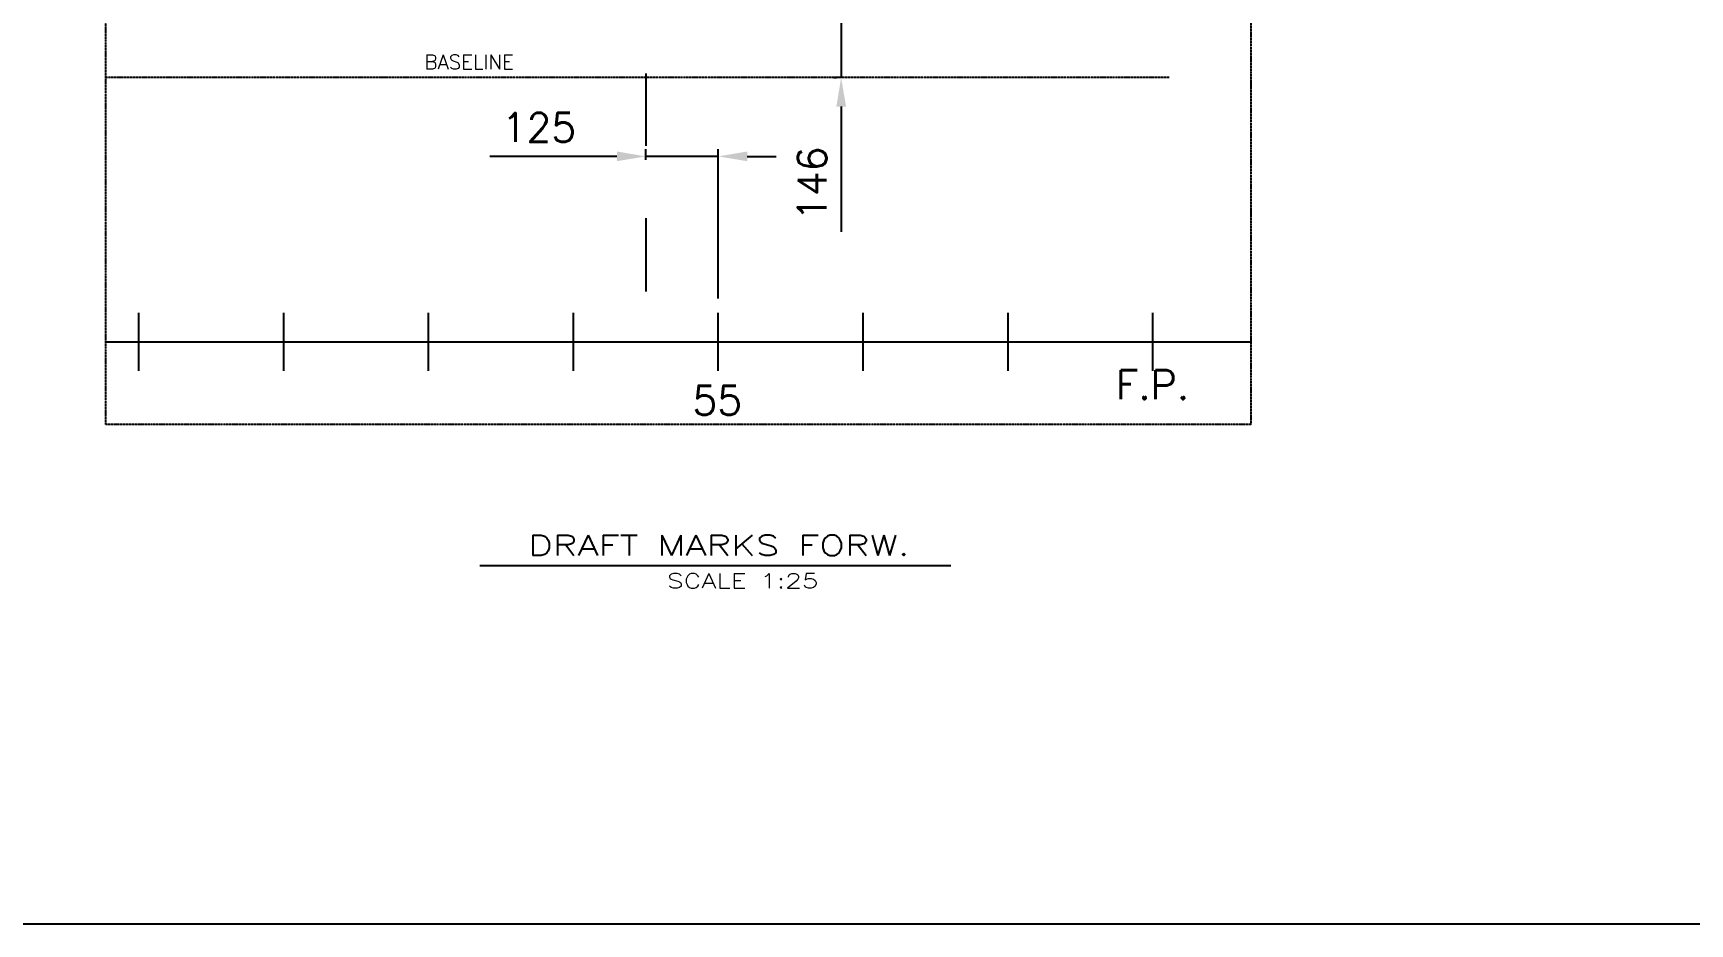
# Model space of a CAD drawing. Extents: x -79364 to 3230, y 28528 to 72157.
# Drawn here: x -46222 to -34786, y 29195 to 35349 of the extents above; entities that cross this region are included whole.
import ezdxf
from ezdxf.enums import TextEntityAlignment as Align

# ---------------------------------------------------------------- set-up
doc = ezdxf.new("R2010")
doc.units = 0
doc.header["$LTSCALE"] = 500
doc.linetypes.add('CENTER', pattern=[7, 4, -1, 1, -1])
doc.linetypes.add('PHANTOM', pattern=[2.1, 1.25, -0.2, 0.125, -0.2, 0.125, -0.2])
doc.layers.get('DEFPOINTS').update_dxf_attribs({"linetype": 'CONTINUOUS'})
doc.layers.add('AM_5', color=1, linetype='CONTINUOUS', lineweight=25)
for name, color, linetype in [('S0CE1', 1, 'CENTER'), ('S0CO1', 1, 'CONTINUOUS'), ('S0DIM', 2, 'CONTINUOUS'), ('S0PH1', 1, 'PHANTOM'), ('S0TX2', 2, 'CONTINUOUS'), ('XREF', 252, 'CONTINUOUS')]:
    doc.layers.add(name, color=color, linetype=linetype)
doc.styles.add('ROMANS', font='romans.shx', dxfattribs={"height": 200})
doc.dimstyles.new('ORGINAL$0', dxfattribs={"dimscale": 50, "dimtxt": 2, "dimasz": 2, "dimexe": 0.5, "dimexo": 1, "dimgap": 1, "dimtad": 1, "dimdec": 0, "dimdsep": 46, "dimtxsty": 'ROMANS', "dimcen": 0, "dimclrd": 1, "dimclre": 1, "dimclrt": 2, "dimadec": 0, "dimazin": 0, "dimtfac": 1, "dimtdec": 0, "dimtmove": 0, "dimatfit": 3, "dimfxl": 1, "dimtvp": 100, "dimtolj": 1, "dimarcsym": 0})

# ---------------------------------------------------------------- blocks, each defined once
blk = doc.blocks.new('*D60')
at = {"layer": 'DEFPOINTS', "color": 0, "transparency": 16777216}
for p in [(-41993, 34497), (-41993, 34373), (-41493, 33416)]:
    blk.add_point(p, dxfattribs=at)
at = {"layer": 'S0CO1', "color": 1, "lineweight": -2, "transparency": 16777216}
for p, q in [((-41993, 34473), (-41993, 34547)), ((-41493, 33516), (-41493, 34547)), ((-42193, 34497), (-43069, 34497)), ((-41493, 34497), (-41993, 34497)), ((-41293, 34497), (-41093, 34497))]:
    blk.add_line(p, q, dxfattribs=at)
at = {"layer": 'S0CO1', "color": 1, "transparency": 16777216}
for points in [[(-42193, 34531), (-42193, 34464), (-41993, 34497)], [(-41293, 34531), (-41293, 34464), (-41493, 34497)]]:
    blk.add_solid(points, dxfattribs=at)
at = {"layer": 'S0CO1', "color": 2, "transparency": 16777216, "insert": (-42731, 34697), "char_height": 200, "attachment_point": 5, "style": 'ROMANS'}
blk.add_mtext('\\A1;125', dxfattribs=at)
blk = doc.blocks.new('*D66')
at = {"layer": 'AM_5', "color": 1, "lineweight": -2, "transparency": 16777216}
for p, q in [((-40645, 35827), (-40645, 36027)), ((-41893, 35627), (-40595, 35627)), ((-40645, 35627), (-40645, 35041)), ((-40678, 35041), (-40695, 35041)), ((-40645, 34841), (-40645, 33975))]:
    blk.add_line(p, q, dxfattribs=at)
at = {"layer": 'AM_5', "color": 1, "transparency": 16777216}
for points in [[(-40678, 35827), (-40611, 35827), (-40645, 35627)], [(-40678, 34841), (-40611, 34841), (-40645, 35041)]]:
    blk.add_solid(points, dxfattribs=at)
at = {"layer": 'DEFPOINTS', "color": 0, "transparency": 16777216}
for p in [(-41993, 35627), (-40645, 35041), (-40578, 35041)]:
    blk.add_point(p, dxfattribs=at)
at = {"layer": 'AM_5', "color": 2, "transparency": 16777216, "insert": (-40845, 34308), "char_height": 200, "attachment_point": 5, "rotation": 90, "style": 'ROMANS'}
blk.add_mtext('\\A1;146', dxfattribs=at)

msp = doc.modelspace()

# ---------------------------------------------------------------- linework, layer by layer
at = {"layer": 'S0CE1', "color": 0}
msp.add_line((-41993.027, 44569.929), (-41993.027, 33564.765), dxfattribs=at)
at = {"layer": 'S0CO1', "color": 6}
msp.add_line((-78365.318, 29194.713), (2296.963, 29194.713), dxfattribs=at)
at = {"layer": 'S0PH1', "color": 0, "ltscale": 0.02}
msp.add_line((-38380.815, 35041.384), (-45720.461, 35041.384), dxfattribs=at)
msp.add_lwpolyline([(-45720.461, 44868.897), (-37818.091, 44868.897), (-37818.091, 32645.713), (-45720.461, 32645.713)], close=True, dxfattribs=at)
at = {"layer": 'S0TX2', "color": 0}
msp.add_line((-39888.335, 31669.569), (-43138.779, 31669.569), dxfattribs=at)
at = {"layer": 'XREF', "color": 0}
for p, q in [((-45493.027, 33016.45), (-45493.027, 33416.45)), ((-44493.027, 33016.45), (-44493.027, 33416.45)), ((-43493.027, 33016.45), (-43493.027, 33416.45)), ((-42493.027, 33016.45), (-42493.027, 33416.45)), ((-41493.027, 33016.45), (-41493.027, 33416.45)), ((-40493.027, 33016.45), (-40493.027, 33416.45)), ((-39493.027, 33016.45), (-39493.027, 33416.45)), ((-38493.027, 33016.45), (-38493.027, 33416.45)), ((-45720.461, 33216.45), (-37818.091, 33216.45))]:
    msp.add_line(p, q, dxfattribs=at)

# ---------------------------------------------------------------- texts
at = {"layer": 'S0CO1', "color": 0, "style": 'ROMANS'}
for s, height, p in [('BASELINE', 100, (-43521.011, 35099.678)), ('F.P.', 200, (-38748.34, 32819.414)), ('55', 200, (-41671.059, 32712.051))]:
    msp.add_text(s, height=height, dxfattribs=at).set_placement(p)
at = {"layer": 'S0DIM', "color": 0, "style": 'ROMANS', "width": 1.35}
msp.add_text('SCALE 1:25', height=100, dxfattribs=at).set_placement((-41847.314, 31514.764))
at = {"layer": 'S0TX2', "color": 0, "style": 'ROMANS', "width": 1.35}
msp.add_text('DRAFT MARKS FORW.', height=140, dxfattribs=at).set_placement((-41488.904, 31809.281), align=Align.MIDDLE)

# ---------------------------------------------------------------- dimensions: what is measured, and where the dimension line sits
at = {"layer": 'AM_5', "color": 0}
dim = msp.add_linear_dim(base=(-40644.596, 35041.384), p1=(-41993.027, 35627.018), p2=(-40578.273, 35041.384), angle=90, dimstyle='ORGINAL$0', override={"dimscale": 100, "dimdec": 0, "dimlfac": 0.25}, dxfattribs=at)
dim.commit()
dim.dimension.update_dxf_attribs({"geometry": '*D66', "text_midpoint": (-40844.596, 34308.051)})
at = {"layer": 'S0CO1', "color": 0}
dim = msp.add_linear_dim(base=(-41993.027, 34497.413), p1=(-41493.027, 33416.45), p2=(-41993.027, 34372.57), dimstyle='ORGINAL$0', override={"dimscale": 100, "dimlfac": 0.25}, dxfattribs=at)
dim.commit()
dim.dimension.update_dxf_attribs({"geometry": '*D60', "text_midpoint": (-42731.123, 34697.413)})

doc.saveas('drawing.dxf')
